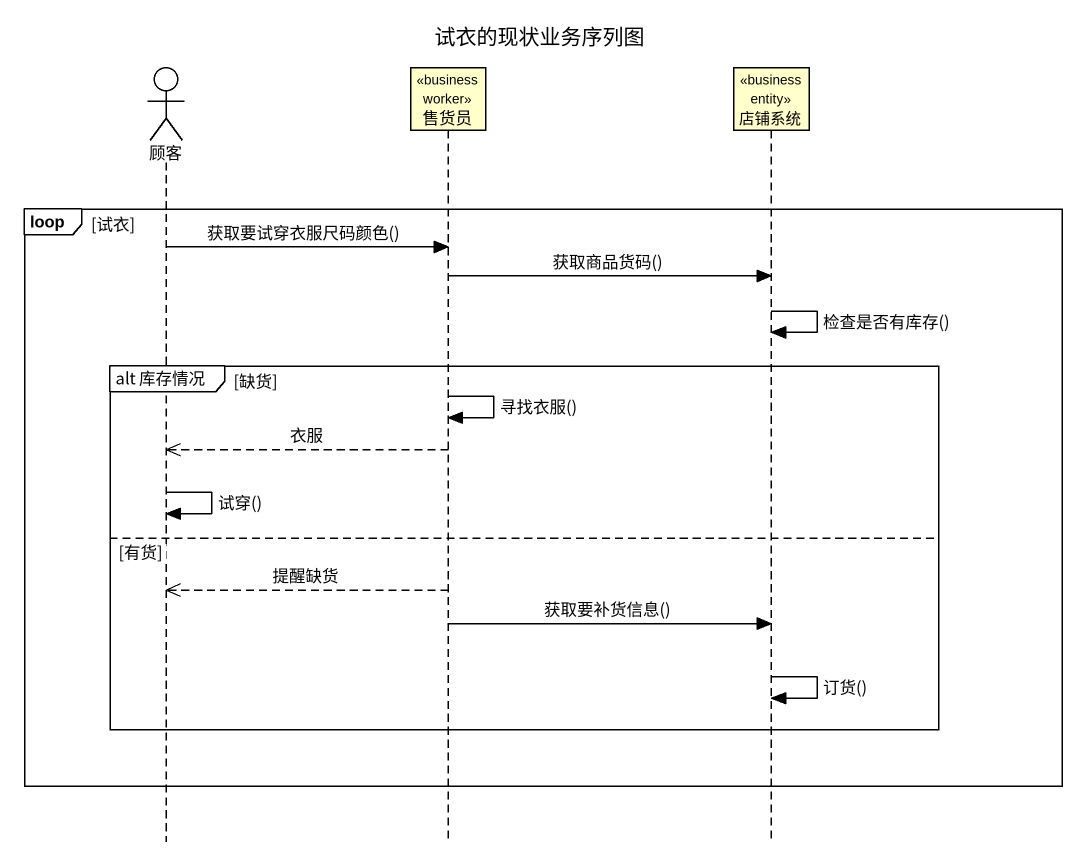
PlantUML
@startuml
title 试衣的现状业务序列图
hide footbox
actor 顾客
participant 售货员 <<business worker>>
participant 店铺系统 <<business entity>>

loop 试衣
  顾客 -> 售货员 : 获取要试穿衣服尺码颜色()
  售货员 -> 店铺系统 : 获取商品货码()
  店铺系统 -> 店铺系统 : 检查是否有库存()
  group alt 库存情况 [缺货]
    售货员 -> 售货员 : 寻找衣服()
    售货员 -->> 顾客 : 衣服
    顾客 -> 顾客 : 试穿()
  else 有货
    售货员 -->> 顾客 : 提醒缺货
    售货员 -> 店铺系统 : 获取要补货信息()
    店铺系统 -> 店铺系统 : 订货()
  end
end
@enduml
